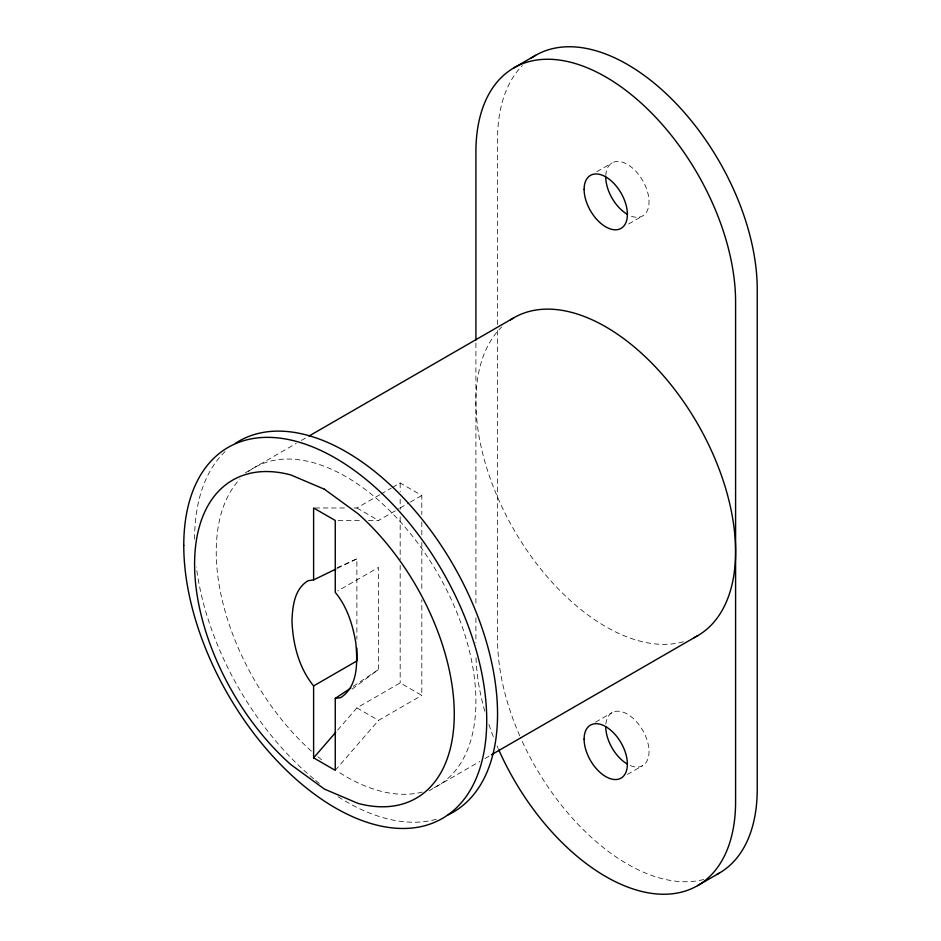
<?xml version="1.0" encoding="UTF-8"?>
<svg xmlns="http://www.w3.org/2000/svg" width="941" height="941" viewBox="0 0 941 941"><rect width="100%" height="100%" fill="white"/><g stroke="black" fill="none" stroke-linecap="round" stroke-linejoin="round"><path stroke-width="0.71" stroke-dasharray="4.71 3.53" d="M337.654 730.098L356.886 707.879L400.172 682.895L421.815 695.387L421.815 599.852M335.255 770.35L378.529 720.383L421.815 695.387M352.134 689.118L378.529 669.522L378.529 567.411L337.795 590.936M353.287 686.377L378.529 669.522M596.817 171.697L612.085 162.887M628.694 223.97L642.691 215.889M245.342 472.794L296.262 443.399M301.355 440.459L306.448 437.518M354.004 507.975L356.886 507.975L379.799 494.754M381.07 494.013L391.256 488.132M392.526 487.403L400.172 482.992L421.815 495.484L421.815 514.598M368.425 520.479L378.529 520.479L398.902 508.716M400.172 507.975L409.076 502.835M410.358 502.106L421.815 495.484M428.967 790.84L479.886 761.445M484.98 758.505L490.073 755.564M595.535 722.17L612.085 712.619M627.412 774.443L642.691 765.621M337.219 568.411L356.886 558.836L356.886 639.21M337.149 567.705L356.886 558.836M315.047 507.975L345.347 507.975M338.137 520.479L362.661 520.479M356.886 507.975L378.529 520.479M356.886 707.879L378.529 720.383M497.554 324.61L497.554 139.409A183.624 106.015 60 0 1 522.337 65.611M497.554 330.491L497.554 639.174A183.624 106.015 60 0 0 519.844 736.038M475.911 342.995L475.911 606.098M475.911 617.861L475.911 642.844M421.815 521.949L421.815 535.17M421.815 542.522L421.815 591.03M400.172 482.992L400.172 491.814M400.172 499.165L400.172 509.446M400.172 516.797L400.172 559.425M400.172 565.306L400.172 682.895M683.425 641.727A183.624 106.015 60 0 1 513.939 529.759A183.624 106.015 60 0 1 501.706 326.986M422.368 792.028A183.624 106.015 60 0 1 337.901 771.596M321.563 759.763A183.624 106.015 60 0 1 316.976 755.999M311.412 751.153A183.624 106.015 60 0 1 240.026 478.945M248.471 471.441A183.624 106.015 60 0 1 437.883 573.669A183.624 106.015 60 0 1 431.707 788.805M436.212 819.293A214.23 123.683 60 0 1 337.948 796.651M319.352 783.418A214.23 123.683 60 0 1 314.765 779.736M313.624 778.795A214.23 123.683 60 0 1 196.387 567.105M194.587 539.217A214.23 123.683 60 0 1 226.416 450.316M703.692 879.494A183.624 106.015 60 0 1 520.42 737.368M498.201 748.542A183.624 106.015 60 0 1 497.06 745.895M493.307 736.674A183.624 106.015 60 0 1 488.238 722.559M484.768 711.196A183.624 106.015 60 0 1 475.958 655.712M605.781 175.602A30.606 17.667 60 0 1 627.388 164.393A30.606 17.667 60 0 1 648.996 200.551A30.606 17.667 60 0 1 629.647 215.536M605.875 724.088A30.606 17.667 60 0 1 628.141 714.584A30.606 17.667 60 0 1 649.019 750.742A30.606 17.667 60 0 1 629.647 765.28"/><path stroke-width="1.41" d="M350.875 687.989L335.255 698.422L335.255 770.35L313.612 757.858L335.725 732.321M513.939 67.846L535.582 55.354M308.989 436.048L513.939 317.729M313.612 757.858L313.612 685.93L356.886 660.947L356.886 648.02M491.343 754.823L697.563 635.763M697.563 885.646L719.206 873.154M313.612 685.93C298.732 667.675 292.745 643.597 291.969 620.425C292.569 606.133 294.521 588.607 308.201 580.703L313.612 579.915L335.902 569.058M335.255 698.422L340.654 697.634C358.58 686.165 357.509 661.288 355.78 642.597C352.687 624.718 347.088 606.522 335.255 592.407L335.255 520.479L313.612 507.975L313.612 579.915M475.911 340.054L475.911 151.901A183.624 106.015 60 0 1 605.745 76.939A183.624 106.015 60 0 1 735.591 301.826L735.591 801.591A183.624 106.015 60 0 1 644.291 892.044A183.624 106.015 60 0 1 498.789 749.859M510.434 319.916A183.624 106.015 60 0 1 697.563 423.744A183.624 106.015 60 0 1 693.917 637.716M235.391 443.352A214.23 123.683 60 0 1 453.785 565.882A214.23 123.683 60 0 1 448.222 814.8M716.783 874.483A183.624 106.015 60 0 0 757.234 789.099L757.234 289.334A183.624 106.015 60 0 0 673.944 101.287A183.624 106.015 60 0 0 530.924 58.33M627.388 214.372A30.606 17.667 60 0 1 605.745 176.896M627.388 764.104A30.606 17.667 60 0 1 605.745 726.628M324.433 489.238L290.828 474.946A183.624 106.015 60 0 0 194.587 564.2A183.624 106.015 60 0 0 290.828 764.586L324.433 789.099L358.039 803.391A183.624 106.015 60 0 0 454.268 714.125A183.624 106.015 60 0 0 358.039 513.751L324.433 489.238M183.766 545.462A214.23 123.683 60 0 0 410.994 828.127A214.23 123.683 60 0 0 410.994 525.172A214.23 123.683 60 0 0 183.766 545.462M584.114 739.12A30.606 17.667 60 0 0 616.567 779.501A30.606 17.667 60 0 0 616.567 736.227A30.606 17.667 60 0 0 584.114 739.12M584.114 189.388A30.606 17.667 60 0 0 616.567 229.769A30.606 17.667 60 0 0 616.567 186.483A30.606 17.667 60 0 0 584.114 189.388"/></g></svg>
